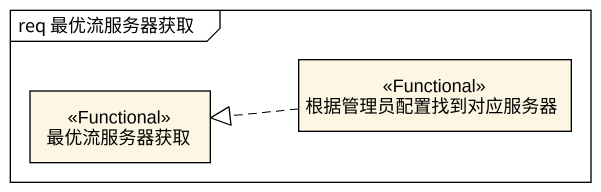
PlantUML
@startuml
mainframe req 最优流服务器获取
hide circle
hide empty members
class 最优流服务器获取 <<Functional>>
class 根据管理员配置找到对应服务器 <<Functional>>
根据管理员配置找到对应服务器 .left.|> 最优流服务器获取
@enduml
